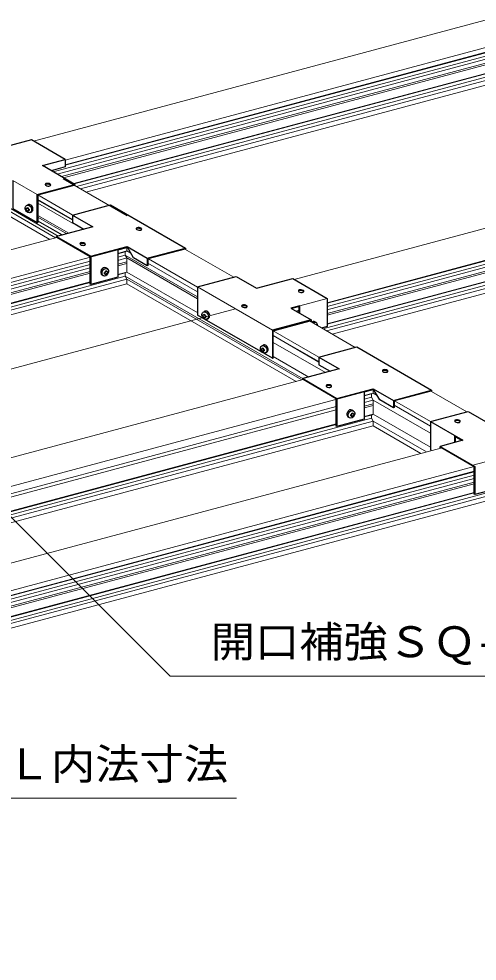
# Model space of a CAD drawing. Units: millimetres on the paper. Extents: x -195 to 195, y -135 to 132.
# Drawn here: x 106.5 to 139, y -86.9 to -19.9 of the extents above; entities that cross this region are included whole.
import ezdxf
from ezdxf.enums import TextEntityAlignment as Align

# ---------------------------------------------------------------- set-up
doc = ezdxf.new("R2010")
doc.units = ezdxf.units.MM
for name, color, linetype, lineweight in [('0-2_野縁受け', 3, 'Continuous', 18), ('0-5_寸法', 4, 'Continuous', 9), ('0-6_文字', 4, 'Continuous', 9), ('0-8_隠線', 4, 'Continuous', 9), ('0-B_補強金具・金具・その他', 7, 'Continuous', 18), ('0-C_ビス・アンカーボルト・強調図形', 2, 'Continuous', 25)]:
    doc.layers.add(name, color=color, linetype=linetype, lineweight=lineweight)
doc.styles.add('ＭＳ ゴシック', font='')
doc.styles.get('ＭＳ ゴシック').set_extended_font_data('MS Gothic')

msp = doc.modelspace()

# ---------------------------------------------------------------- linework, layer by layer
at = {"layer": '0-2_野縁受け'}
for p, q in [((107.528, -28.602), (139.983, -19.905)), ((142.293, -21.239), (109.782, -29.95)), ((108.928, -30.781), (142.177, -21.872)), ((143.215, -21.825), (109.201, -30.939)), ((109.782, -30.283), (142.293, -21.572)), ((142.177, -21.639), (109.782, -30.319)), ((109.516, -31.121), (142.574, -22.263)), ((109.654, -31.201), (142.293, -22.455)), ((110.384, -31.622), (142.293, -23.072)), ((142.177, -23.139), (110.426, -31.646)), ((110.588, -31.836), (142.177, -23.372)), ((142.293, -23.572), (110.861, -31.994)), ((111.255, -32.222), (142.293, -23.905)), ((126.04, -38.429), (169.681, -26.735)), ((109.634, -31.286), (114.182, -33.912)), ((128.382, -40.087), (159.786, -31.672)), ((159.671, -31.739), (128.382, -40.123)), ((160.709, -31.925), (128.382, -40.587)), ((128.382, -40.356), (159.671, -31.972)), ((110.43, -33.923), (107.841, -32.428)), ((110.295, -34.178), (107.841, -32.761)), ((107.841, -32.786), (110.284, -34.196)), ((128.382, -40.853), (160.067, -32.363)), ((128.382, -40.97), (159.786, -32.555)), ((105.525, -33.424), (109.087, -35.481)), ((109.285, -35.353), (105.653, -33.256)), ((110.295, -34.436), (107.841, -33.019)), ((128.081, -41.936), (159.671, -33.472)), ((128.382, -41.587), (159.786, -33.172)), ((159.671, -33.239), (128.382, -41.623)), ((108.693, -35.586), (105.525, -33.757)), ((110.043, -35.15), (107.841, -33.878)), ((107.841, -33.995), (109.905, -35.187)), ((159.786, -33.672), (128.354, -42.094)), ((128.749, -42.322), (159.786, -34.005)), ((109.59, -35.271), (107.841, -34.261)), ((107.841, -34.286), (109.561, -35.279)), ((77.631, -43.909), (109.188, -35.454)), ((114.157, -36.155), (114.157, -36.408)), ((113.525, -36.325), (78.224, -45.783)), ((113.525, -36.577), (114.157, -36.408)), ((114.041, -36.475), (113.525, -36.613)), ((113.525, -36.846), (114.041, -36.708)), ((114.041, -36.708), (119.189, -39.68)), ((114.442, -36.573), (114.157, -36.408)), ((114.442, -36.573), (114.157, -36.408)), ((118.266, -36.27), (121.753, -38.283)), ((111.547, -37.143), (78.565, -45.98)), ((78.799, -46.151), (111.547, -37.376)), ((114.157, -36.908), (113.525, -37.077)), ((113.525, -37.344), (114.157, -37.175)), ((113.525, -37.461), (114.157, -37.291)), ((114.157, -36.908), (119.189, -39.813)), ((119.189, -39.313), (115.658, -37.274)), ((119.189, -38.98), (115.69, -36.96)), ((111.547, -37.607), (78.853, -46.368)), ((78.853, -46.634), (111.547, -37.874)), ((78.882, -46.743), (111.547, -37.991)), ((113.525, -38.077), (114.157, -37.908)), ((114.041, -37.975), (113.525, -38.113)), ((119.2, -40.819), (114.157, -37.908)), ((114.157, -38.408), (77.644, -48.191)), ((77.651, -48.523), (114.157, -38.741)), ((77.654, -47.958), (114.041, -38.208)), ((77.659, -47.687), (111.547, -38.607)), ((111.547, -38.643), (77.661, -47.722)), ((114.041, -38.208), (126.678, -45.504)), ((114.157, -38.408), (126.581, -45.581)), ((126.186, -45.686), (114.157, -38.741)), ((126.167, -40.68), (126.404, -40.617)), ((126.167, -40.68), (126.404, -40.617)), ((126.404, -40.653), (126.21, -40.705)), ((126.404, -40.653), (126.21, -40.705)), ((127.128, -41.386), (130.385, -43.266)), ((127.809, -43.957), (124.552, -42.076)), ((124.542, -42.428), (127.789, -44.303)), ((127.789, -44.278), (124.552, -42.41)), ((124.552, -42.91), (128.267, -45.054)), ((17.444, -86.369), (177.165, -43.572)), ((177.28, -43.772), (17.56, -86.569)), ((17.56, -86.902), (177.28, -44.105)), ((127.084, -45.371), (124.552, -43.91)), ((95.158, -54.001), (126.682, -45.554)), ((131.651, -46.255), (97.558, -55.39)), ((131.019, -46.677), (131.651, -46.508)), ((131.535, -46.575), (131.019, -46.713)), ((131.019, -46.946), (131.535, -46.808)), ((131.651, -46.255), (131.651, -46.508)), ((131.936, -46.673), (131.651, -46.508)), ((131.936, -46.673), (131.651, -46.508)), ((135.811, -46.399), (138.312, -47.843)), ((97.558, -55.912), (129.041, -47.476)), ((131.651, -47.008), (131.019, -47.177)), ((131.019, -47.444), (131.651, -47.275)), ((131.019, -47.561), (131.651, -47.391)), ((131.651, -47.008), (135.728, -49.362)), ((135.728, -48.862), (133.152, -47.374)), ((135.731, -48.53), (133.184, -47.06)), ((129.041, -47.707), (97.558, -56.143)), ((131.019, -48.177), (131.651, -48.008)), ((131.535, -48.075), (131.019, -48.213)), ((135.728, -50.362), (131.651, -48.008)), ((87.47, -60.679), (131.651, -48.841)), ((97.558, -57.143), (129.041, -48.707)), ((129.041, -48.743), (97.558, -57.179)), ((97.892, -57.322), (131.535, -48.308)), ((131.651, -48.508), (97.892, -57.553)), ((131.651, -48.508), (135.442, -50.697)), ((135.048, -50.803), (131.651, -48.841)), ((63.724, -69.914), (136.471, -50.421)), ((138.828, -51.742), (66.034, -71.247)), ((66.074, -71.569), (138.828, -52.075)), ((138.828, -52.111), (66.074, -71.605)), ((66.074, -71.839), (138.828, -52.344)), ((138.828, -52.575), (66.074, -72.069)), ((66.074, -72.336), (138.828, -52.842)), ((66.074, -72.453), (138.828, -52.959)), ((66.074, -73.069), (138.828, -53.575)), ((138.828, -53.611), (66.074, -73.105))]:
    msp.add_line(p, q, dxfattribs=at)
for points in [[(114.157, -36.408), (114.041, -36.475), (114.041, -36.708), (114.157, -36.908), (114.157, -37.908), (114.041, -37.975), (114.041, -38.208), (114.157, -38.408), (114.157, -38.741)], [(131.651, -46.508), (131.535, -46.575), (131.535, -46.808), (131.651, -47.008), (131.651, -48.008), (131.535, -48.075), (131.535, -48.308), (131.651, -48.508), (131.651, -48.841)]]:
    msp.add_lwpolyline(points, dxfattribs=at)
at = {"layer": '0-5_寸法'}
for p, q in [((45.783, -60.91), (121.875, -40.521)), ((89.603, -75.324), (121.955, -75.324))]:
    msp.add_line(p, q, dxfattribs=at)
at = {"layer": '0-6_文字'}
for p, q in [((104.022, -53.421), (117.237, -66.636)), ((117.237, -66.636), (150.22, -66.636))]:
    msp.add_line(p, q, dxfattribs=at)
at = {"layer": '0-8_隠線'}
for p, q in [((107.79, -32.389), (106.058, -31.389)), ((119.189, -38.97), (124.501, -42.037)), ((126.45, -40.299), (128.382, -39.781)), ((138.735, -51.644), (144.66, -50.056))]:
    msp.add_line(p, q, dxfattribs=at)
at = {"layer": '0-B_補強金具・金具・その他', "color": 2, "lineweight": 25}
for p, q in [((107.841, -32.428), (110.417, -31.738)), ((110.468, -31.671), (110.468, -31.768)), ((107.79, -34.389), (107.79, -32.389)), ((107.841, -32.428), (107.841, -34.375)), ((107.79, -34.389), (107.841, -34.375)), ((109.162, -35.461), (109.162, -35.386)), ((111.547, -36.816), (109.188, -35.454)), ((113.525, -36.325), (114.157, -36.155)), ((113.525, -36.271), (113.525, -38.271)), ((115.606, -36.929), (118.317, -36.202)), ((118.317, -36.202), (118.317, -36.299)), ((113.525, -38.271), (111.593, -38.789)), ((119.189, -38.97), (119.189, -40.97)), ((126.404, -40.365), (125.869, -40.508)), ((126.404, -40.817), (126.404, -40.365)), ((126.45, -40.843), (126.45, -40.299)), ((127.192, -41.369), (127.192, -41.423)), ((127.244, -41.302), (127.244, -41.453)), ((128.382, -41.781), (127.993, -41.886)), ((126.656, -45.561), (126.656, -45.486)), ((129.041, -46.916), (126.682, -45.554)), ((131.019, -46.425), (131.651, -46.255)), ((133.1, -47.029), (135.811, -46.302)), ((135.811, -46.302), (135.811, -46.399)), ((135.728, -48.536), (138.407, -47.818)), ((138.407, -47.818), (140.716, -49.151)), ((135.728, -48.536), (135.728, -50.536)), ((135.728, -48.536), (138.037, -49.869)), ((137.46, -50.024), (137.46, -49.536)), ((138.037, -49.869), (136.415, -50.304)), ((135.728, -50.536), (135.781, -50.566)), ((136.415, -50.396), (136.415, -50.304)), ((136.415, -50.304), (138.874, -51.724)), ((138.828, -51.751), (136.461, -50.384)), ((138.828, -53.697), (138.828, -51.731)), ((138.874, -51.724), (138.874, -53.724)), ((144.799, -52.137), (138.874, -53.724)), ((138.874, -53.724), (138.828, -53.697))]:
    msp.add_line(p, q, dxfattribs=at)
for points in [[(109.782, -29.903), (107.38, -28.516), (101.456, -30.103)], [(107.79, -32.389), (110.468, -31.671), (108.159, -30.337), (109.782, -29.903), (109.782, -30.436), (108.79, -30.702)], [(106.058, -31.389), (106.058, -33.389), (107.79, -34.389)], [(110.295, -33.862), (113.006, -33.136), (118.317, -36.202)], [(110.295, -33.862), (111.738, -34.696), (109.162, -35.386)], [(110.295, -33.862), (110.295, -34.396), (111.107, -34.865)], [(109.162, -35.386), (111.593, -36.789), (111.593, -38.789), (111.547, -38.762), (111.547, -36.816)], [(111.593, -36.789), (114.169, -36.099), (115.606, -36.929), (115.606, -37.462), (114.631, -36.899), (114.169, -36.099)], [(118.266, -36.27), (115.658, -36.968), (115.658, -37.448), (115.606, -37.462)], [(119.189, -38.97), (121.932, -38.235), (123.37, -39.065), (125.946, -38.375), (128.382, -39.781), (128.382, -41.781)], [(126.45, -40.299), (125.806, -40.472), (127.244, -41.302), (124.501, -42.037), (124.501, -44.037), (119.189, -40.97)], [(124.501, -44.037), (124.552, -44.023), (124.552, -42.076), (127.192, -41.369)], [(127.789, -43.962), (130.5, -43.236), (135.811, -46.302)], [(127.789, -43.962), (129.232, -44.796), (126.656, -45.486)], [(127.789, -43.962), (127.789, -44.496), (128.601, -44.965)], [(126.656, -45.486), (129.087, -46.889), (129.087, -48.889), (129.041, -48.862), (129.041, -46.916)], [(129.087, -46.889), (131.663, -46.199), (133.1, -47.029), (133.1, -47.562), (132.124, -46.999), (131.663, -46.199)], [(131.019, -46.371), (131.019, -48.371), (129.087, -48.889)], [(135.76, -46.37), (133.152, -47.068), (133.152, -47.548), (133.1, -47.562)], [(137.512, -50.01), (137.512, -49.619), (137.974, -49.886)]]:
    msp.add_lwpolyline(points, dxfattribs=at)
for centre, radius, start, end in [((108.425, -31.68), 0.069, 105, 240), ((108.425, -31.733), 0.069, 105, 157.27713), ((108.592, -31.391), 0.402, 240, 285), ((108.511, -32.002), 0.402, 60, 105), ((108.511, -32.055), 0.402, 60, 105), ((108.678, -31.713), 0.069, 285, 60), ((108.678, -31.766), 0.069, 22.72287, 60), ((114.891, -34.825), 0.069, 105, 240), ((114.891, -34.878), 0.069, 105, 157.27713), ((114.977, -35.147), 0.402, 60, 105), ((114.977, -35.2), 0.402, 60, 105), ((115.144, -34.858), 0.069, 285, 60), ((115.058, -34.536), 0.402, 240, 285), ((115.144, -34.912), 0.069, 22.72287, 60), ((110.892, -35.896), 0.069, 105, 240), ((110.892, -35.95), 0.069, 105, 157.27713), ((111.059, -35.608), 0.402, 240, 285), ((110.979, -36.218), 0.402, 60, 105), ((110.979, -36.272), 0.402, 60, 105), ((111.145, -35.93), 0.069, 285, 60), ((111.145, -35.983), 0.069, 22.72287, 60), ((126.411, -39.244), 0.069, 105, 240), ((126.411, -39.297), 0.069, 105, 157.27713), ((126.577, -38.955), 0.402, 240, 285), ((126.497, -39.566), 0.402, 60, 105), ((126.497, -39.619), 0.402, 60, 105), ((126.664, -39.277), 0.069, 285, 60), ((126.664, -39.331), 0.069, 22.72287, 60), ((122.38, -40.324), 0.069, 105, 240), ((122.38, -40.377), 0.069, 105, 157.27713), ((122.546, -40.035), 0.402, 240, 285), ((122.466, -40.646), 0.402, 60, 105), ((122.466, -40.699), 0.402, 60, 105), ((122.633, -40.357), 0.069, 285, 60), ((122.633, -40.411), 0.069, 22.72287, 60), ((132.385, -44.925), 0.069, 105, 240), ((132.471, -45.247), 0.402, 60, 105), ((132.385, -44.978), 0.069, 105, 157.27713), ((132.552, -44.636), 0.402, 240, 285), ((132.471, -45.3), 0.402, 60, 105), ((132.638, -44.958), 0.069, 285, 60), ((132.638, -45.012), 0.069, 22.72287, 60), ((128.386, -45.996), 0.069, 105, 240), ((128.386, -46.05), 0.069, 105, 157.27713), ((128.553, -45.708), 0.402, 240, 285), ((128.472, -46.318), 0.402, 60, 105), ((128.472, -46.372), 0.402, 60, 105), ((128.639, -46.03), 0.069, 285, 60), ((128.639, -46.083), 0.069, 22.72287, 60), ((137.518, -48.494), 0.069, 105, 240), ((137.518, -48.547), 0.069, 105, 157.27713), ((137.685, -48.205), 0.402, 240, 285), ((137.605, -48.816), 0.402, 60, 105), ((137.605, -48.869), 0.402, 60, 105), ((137.771, -48.527), 0.069, 285, 60), ((137.771, -48.58), 0.069, 22.72287, 60)]:
    msp.add_arc(centre, radius, start, end, dxfattribs=at)
at = {"layer": '0-C_ビス・アンカーボルト・強調図形'}
for p, q in [((107.029, -33.173), (107.122, -33.119)), ((107.304, -33.676), (107.396, -33.623)), ((112.486, -38.173), (112.393, -38.12)), ((112.76, -37.67), (112.668, -37.616)), ((119.583, -40.754), (119.676, -40.701)), ((119.858, -41.257), (119.95, -41.204)), ((127.607, -41.504), (127.515, -41.451)), ((123.74, -43.154), (123.833, -43.101)), ((124.015, -43.657), (124.107, -43.604)), ((129.979, -48.273), (129.887, -48.22)), ((130.254, -47.77), (130.161, -47.716))]:
    msp.add_line(p, q, dxfattribs=at)
for centre, major_axis in [((107.167, -33.424), (-0.129, 0.256)), ((112.623, -37.921), (0.129, 0.256)), ((119.721, -41.006), (-0.129, 0.256)), ((123.878, -43.406), (-0.129, 0.256)), ((130.117, -48.021), (0.129, 0.256))]:
    msp.add_ellipse(centre, major_axis=major_axis, ratio=0.751651, dxfattribs=at)
for centre, major_axis, ratio, start_param, end_param in [((107.051, -33.393), (-0.011, -0.27), 0.253697, 4.664881, 5.013778), ((107.167, -33.378), (-0.242, 0.051), 0.222648, 0.755145, 1.151082), ((107.167, -33.471), (-0.242, 0.051), 0.222648, 0.7502, 1.151082), ((107.126, -33.413), (-0.011, -0.27), 0.253697, 4.375766, 4.695708), ((107.167, -33.291), (-0.242, 0.051), 0.222648, 1.184469, 1.533451), ((107.259, -33.371), (-0.129, 0.256), 0.751651, 3.183548, 6.325141), ((107.207, -33.435), (-0.011, -0.27), 0.253697, 4.373289, 4.695708), ((107.167, -33.378), (-0.242, 0.051), 0.222648, 1.502894, 1.817026), ((107.282, -33.455), (-0.011, -0.27), 0.253697, 4.673765, 5.024147), ((107.126, -33.413), (-0.011, -0.27), 0.253697, 5.04752, 5.432218), ((107.167, -33.558), (-0.242, 0.051), 0.222648, 1.194738, 1.541834), ((107.167, -33.471), (-0.242, 0.051), 0.222648, 1.502894, 1.814719), ((107.207, -33.435), (-0.011, -0.27), 0.253697, 5.04752, 5.427939), ((112.53, -37.868), (0.129, 0.256), 0.751651, 6.24123, 9.382822), ((112.623, -37.875), (0.242, 0.051), 0.222648, 4.466159, 4.780291), ((112.507, -37.953), (0.011, -0.27), 0.253697, 1.259038, 1.609421), ((112.623, -37.968), (0.242, 0.051), 0.222648, 4.468466, 4.780291), ((112.582, -37.932), (0.011, -0.27), 0.253697, 0.855247, 1.235665), ((112.623, -38.055), (0.242, 0.051), 0.222648, 4.741352, 5.088447), ((112.623, -37.788), (0.242, 0.051), 0.222648, 4.749735, 5.098716), ((112.582, -37.932), (0.011, -0.27), 0.253697, 1.587477, 1.909897), ((112.663, -37.911), (0.011, -0.27), 0.253697, 0.850967, 1.235665), ((112.663, -37.911), (0.011, -0.27), 0.253697, 1.587477, 1.907419), ((112.623, -37.875), (0.242, 0.051), 0.222648, 5.132103, 5.528041), ((112.623, -37.968), (0.242, 0.051), 0.222648, 5.132103, 5.532986), ((112.739, -37.89), (0.011, -0.27), 0.253697, 1.269407, 1.618304), ((119.813, -40.952), (-0.129, 0.256), 0.751651, 3.183548, 6.325141), ((119.605, -40.975), (-0.011, -0.27), 0.253697, 4.664881, 5.013778), ((119.721, -40.959), (-0.242, 0.051), 0.222648, 0.755145, 1.151082), ((119.721, -41.052), (-0.242, 0.051), 0.222648, 0.7502, 1.151082), ((119.68, -40.995), (-0.011, -0.27), 0.253697, 4.375766, 4.695708), ((119.68, -40.995), (-0.011, -0.27), 0.253697, 5.04752, 5.432218), ((119.721, -40.872), (-0.242, 0.051), 0.222648, 1.184469, 1.533451), ((119.721, -41.139), (-0.242, 0.051), 0.222648, 1.194738, 1.541834), ((119.761, -41.017), (-0.011, -0.27), 0.253697, 4.373289, 4.695708), ((119.721, -40.959), (-0.242, 0.051), 0.222648, 1.502894, 1.817026), ((119.721, -41.052), (-0.242, 0.051), 0.222648, 1.502894, 1.814719), ((119.761, -41.017), (-0.011, -0.27), 0.253697, 5.04752, 5.427939), ((119.837, -41.037), (-0.011, -0.27), 0.253697, 4.673765, 5.024147), ((127.377, -41.703), (0.129, 0.256), 0.751651, 6.24123, 7.263674), ((127.47, -41.756), (0.129, 0.256), 0.751651, 5.218786, 7.263674), ((123.762, -43.375), (-0.011, -0.27), 0.253697, 4.664881, 5.013778), ((123.878, -43.359), (-0.242, 0.051), 0.222648, 0.755145, 1.151082), ((123.878, -43.452), (-0.242, 0.051), 0.222648, 0.7502, 1.151082), ((123.837, -43.395), (-0.011, -0.27), 0.253697, 4.375766, 4.695708), ((123.837, -43.395), (-0.011, -0.27), 0.253697, 5.04752, 5.432218), ((123.878, -43.272), (-0.242, 0.051), 0.222648, 1.184469, 1.533451), ((123.97, -43.352), (-0.129, 0.256), 0.751651, 3.183548, 6.325141), ((123.918, -43.417), (-0.011, -0.27), 0.253697, 4.373289, 4.695708), ((123.878, -43.359), (-0.242, 0.051), 0.222648, 1.502894, 1.817026), ((123.878, -43.452), (-0.242, 0.051), 0.222648, 1.502894, 1.814719), ((123.918, -43.417), (-0.011, -0.27), 0.253697, 5.04752, 5.427939), ((123.993, -43.437), (-0.011, -0.27), 0.253697, 4.673765, 5.024147), ((123.878, -43.539), (-0.242, 0.051), 0.222648, 1.194738, 1.541834), ((130.024, -47.968), (0.129, 0.256), 0.751651, 6.24123, 9.382822), ((130.117, -47.975), (0.242, 0.051), 0.222648, 4.466159, 4.780291), ((130.001, -48.053), (0.011, -0.27), 0.253697, 1.259038, 1.609421), ((130.117, -48.068), (0.242, 0.051), 0.222648, 4.468466, 4.780291), ((130.076, -48.032), (0.011, -0.27), 0.253697, 0.855247, 1.235665), ((130.117, -48.155), (0.242, 0.051), 0.222648, 4.741352, 5.088447), ((130.117, -47.888), (0.242, 0.051), 0.222648, 4.749735, 5.098716), ((130.076, -48.032), (0.011, -0.27), 0.253697, 1.587477, 1.909897), ((130.157, -48.011), (0.011, -0.27), 0.253697, 0.850967, 1.235665), ((130.157, -48.011), (0.011, -0.27), 0.253697, 1.587477, 1.907419), ((130.117, -47.975), (0.242, 0.051), 0.222648, 5.132103, 5.528041), ((130.117, -48.068), (0.242, 0.051), 0.222648, 5.132103, 5.532986), ((130.232, -47.99), (0.011, -0.27), 0.253697, 1.269407, 1.618304)]:
    msp.add_ellipse(centre, major_axis=major_axis, ratio=ratio, start_param=start_param, end_param=end_param, dxfattribs=at)

# ---------------------------------------------------------------- texts
at = {"layer": '0-5_寸法', "color": 7, "style": 'ＭＳ ゴシック', "width": 1.05}
msp.add_text('埋込器具Ｌ内法寸法', height=2.199, dxfattribs=at).set_placement((93.013, -74.639), align=Align.BOTTOM_LEFT)
at = {"layer": '0-6_文字', "color": 7, "style": 'ＭＳ ゴシック', "width": 1.05}
msp.add_text('開口補強ＳＱ-ＢＡＲ', height=2.199, dxfattribs=at).set_placement((120.106, -65.951), align=Align.BOTTOM_LEFT)

doc.saveas('drawing.dxf')
